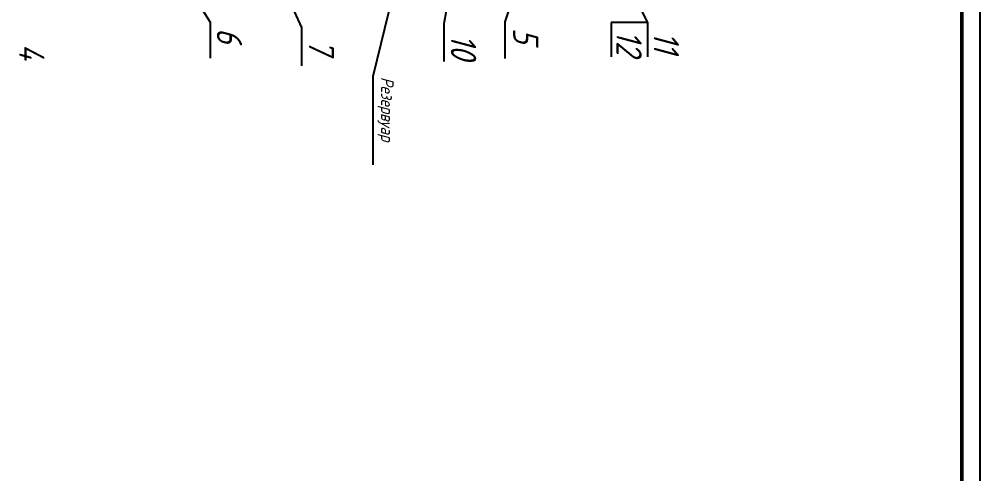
# Model space of a CAD drawing. Header units: inches. Extents: x 5611 to 9158, y -1675 to 1870.
# Drawn here: x 8800.7 to 8988.7, y -1383.8 to -1294.7 of the extents above; entities that cross this region are included whole.
import ezdxf

# ---------------------------------------------------------------- set-up
doc = ezdxf.new("R2010")
doc.units = ezdxf.units.IN
doc.header["$LTSCALE"] = 0.7
doc.header["$MEASUREMENT"] = 0
doc.styles.get("Standard").update_dxf_attribs({"font": 'romand.shx', "width": 0.8, "oblique": 15, "height": 3.5})

msp = doc.modelspace()

# ---------------------------------------------------------------- linework, layer by layer
at = {"lineweight": 25}
for p, q in [((8988.75, -1126.84), (8988.75, -1546.86)), ((8831.22, -1241.58), (8855.98, -1296.36)), ((8807.6, -1246.5), (8838.1, -1295.32)), ((8889.45, -1263.56), (8883.84, -1295.62)), ((8909.72, -1267.48), (8923.67, -1295.39)), ((8903.78, -1271.05), (8895.78, -1295.24)), ((8876.7, -1278.21), (8869.96, -1305.94)), ((8838.1, -1295.32), (8838.1, -1302.39)), ((8895.78, -1295.24), (8895.78, -1302.4)), ((8916.59, -1295.39), (8916.59, -1302.12)), ((8923.67, -1295.39), (8916.59, -1295.39)), ((8923.67, -1295.39), (8923.67, -1302.12)), ((8855.98, -1296.36), (8855.98, -1303.87)), ((8883.84, -1295.62), (8883.84, -1302.99)), ((8869.96, -1305.94), (8869.96, -1323.23))]:
    msp.add_line(p, q, dxfattribs=at)
at = {"lineweight": 50}
msp.add_line((8985.21, -1140.99), (8985.21, -1543.33), dxfattribs=at)
msp.add_line((8988.75, -1275.34), (8988.75, -1423.83))

# ---------------------------------------------------------------- texts
at = {"lineweight": 30, "char_height": 4.95, "width": 22.4108, "attachment_point": 1, "rotation": 270}
for s, insert in [('6', (8844.35, -1296.44)), ('5', (8902.35, -1296.44)), ('10', (8890.17, -1297.66)), ('12', (8922.57, -1296.93)), ('11', (8929.87, -1297.17)), ('4', (8805.65, -1299.57)), ('7', (8862.35, -1298.66))]:
    msp.add_mtext(s, dxfattribs=dict(at, insert=insert))
at = {"lineweight": 25, "insert": (8874.01, -1306.04), "char_height": 2.475, "width": 43.201, "attachment_point": 1, "rotation": 270}
msp.add_mtext('Резервуар', dxfattribs=at)

doc.saveas('drawing.dxf')
